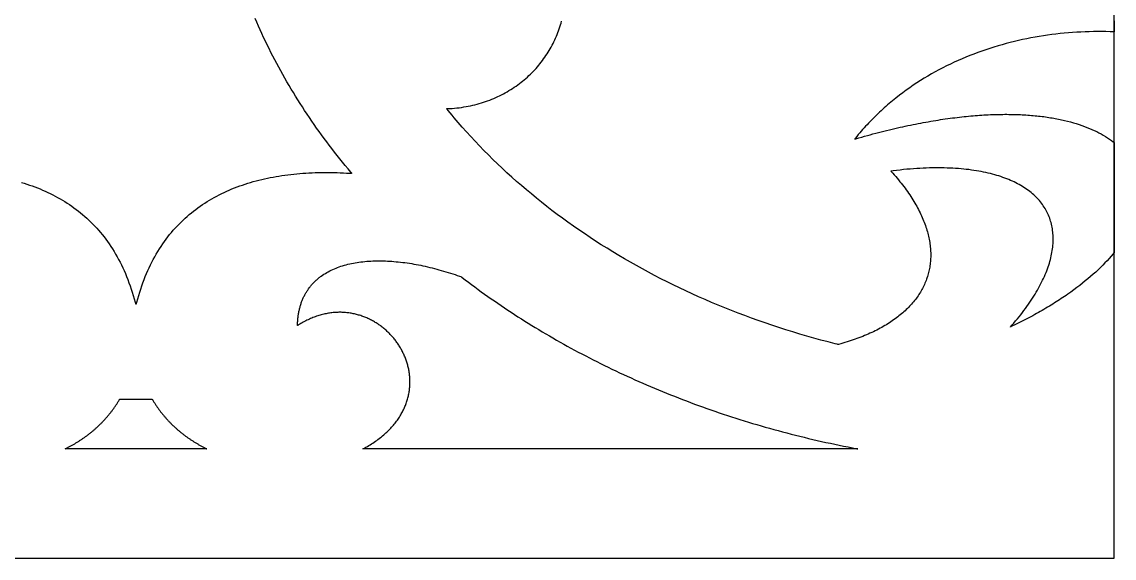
# Model space of a CAD drawing. Extents: x -52 to 65, y -90 to -50.
# Drawn here: x 35.58 to 64.75, y -90.12 to -75.79 of the extents above; entities that cross this region are included whole.
import ezdxf

# ---------------------------------------------------------------- set-up
doc = ezdxf.new("R2010")
doc.units = 0
doc.header["$MEASUREMENT"] = 0
doc.layers.get('0').update_dxf_attribs({"linetype": 'CONTINUOUS'})
doc.layers.add('LAYER_1', color=18, linetype='CONTINUOUS')

msp = doc.modelspace()

# ---------------------------------------------------------------- linework, layer by layer
msp.add_line((64.754, -90.116), (64.754, -50.116))
at = {"layer": 'LAYER_1'}
for points in [[(35.569, -80.079), (35.642, -80.101), (35.715, -80.124), (35.786, -80.148), (35.858, -80.173), (35.928, -80.199), (35.999, -80.226), (36.068, -80.254), (36.137, -80.283), (36.205, -80.313), (36.273, -80.344), (36.34, -80.376), (36.406, -80.409), (36.472, -80.443), (36.537, -80.478), (36.601, -80.514), (36.665, -80.551), (36.728, -80.59), (36.79, -80.629), (36.852, -80.67), (36.913, -80.712), (36.973, -80.754), (37.032, -80.798), (37.091, -80.843), (37.148, -80.889), (37.205, -80.937), (37.262, -80.985), (37.317, -81.035), (37.372, -81.085), (37.425, -81.137), (37.478, -81.19), (37.53, -81.245), (37.582, -81.3), (37.632, -81.357), (37.682, -81.415), (37.73, -81.474), (37.778, -81.534), (37.825, -81.596), (37.871, -81.659), (37.916, -81.723), (37.96, -81.788), (38.003, -81.855), (38.045, -81.923), (38.086, -81.992), (38.127, -82.063), (38.166, -82.134), (38.204, -82.208), (38.241, -82.282), (38.278, -82.358), (38.313, -82.435), (38.347, -82.513), (38.38, -82.593), (38.412, -82.674), (38.443, -82.757), (38.473, -82.841), (38.502, -82.926), (38.53, -83.013), (38.557, -83.101), (38.582, -83.19), (38.607, -83.281), (38.613, -83.304), (38.616, -83.316), (38.617, -83.322), (38.617, -83.323), (38.618, -83.323), (38.618, -83.323), (38.618, -83.323), (38.618, -83.323), (38.618, -83.323), (38.619, -83.323), (38.621, -83.323), (38.624, -83.323), (38.63, -83.323), (38.636, -83.323), (38.639, -83.323), (38.641, -83.323), (38.642, -83.323), (38.643, -83.323), (38.643, -83.323), (38.643, -83.323), (38.643, -83.323), (38.643, -83.323), (38.643, -83.322), (38.644, -83.316), (38.647, -83.304), (38.653, -83.281), (38.678, -83.19), (38.703, -83.101), (38.73, -83.013), (38.757, -82.926), (38.786, -82.841), (38.816, -82.757), (38.847, -82.674), (38.879, -82.593), (38.912, -82.513), (38.946, -82.435), (38.982, -82.358), (39.018, -82.282), (39.055, -82.208), (39.093, -82.134), (39.132, -82.063), (39.173, -81.992), (39.214, -81.923), (39.256, -81.855), (39.299, -81.788), (39.343, -81.723), (39.388, -81.659), (39.434, -81.596), (39.481, -81.534), (39.528, -81.474), (39.577, -81.415), (39.627, -81.357), (39.677, -81.3), (39.728, -81.245), (39.78, -81.19), (39.833, -81.137), (39.887, -81.085), (39.942, -81.035), (39.997, -80.985), (40.053, -80.937), (40.11, -80.889), (40.168, -80.843), (40.227, -80.798), (40.286, -80.754), (40.346, -80.712), (40.407, -80.67), (40.468, -80.629), (40.531, -80.59), (40.594, -80.551), (40.657, -80.514), (40.722, -80.478), (40.787, -80.443), (40.852, -80.409), (40.919, -80.376), (40.986, -80.344), (41.054, -80.313), (41.122, -80.283), (41.191, -80.254), (41.26, -80.226), (41.331, -80.199), (41.401, -80.173), (41.473, -80.148), (41.545, -80.124), (41.617, -80.101), (41.69, -80.079), (41.764, -80.057), (41.838, -80.037), (41.912, -80.018), (41.987, -80), (42.063, -79.982), (42.139, -79.966), (42.216, -79.95), (42.293, -79.935), (42.37, -79.921), (42.448, -79.908), (42.527, -79.896), (42.605, -79.885), (42.685, -79.875), (42.764, -79.865), (42.844, -79.856), (42.925, -79.848), (43.006, -79.841), (43.087, -79.835), (43.168, -79.829), (43.25, -79.825), (43.332, -79.821), (43.415, -79.818), (43.498, -79.815), (43.581, -79.814), (43.664, -79.813), (43.748, -79.813), (43.832, -79.814), (43.916, -79.815), (44.001, -79.817), (44.086, -79.82), (44.171, -79.823), (44.256, -79.828), (44.342, -79.832), (44.384, -79.835), (44.395, -79.836), (44.396, -79.836), (44.396, -79.836), (44.396, -79.836), (44.395, -79.834), (44.392, -79.831), (44.388, -79.826), (44.369, -79.804), (44.294, -79.715), (44.221, -79.627), (44.148, -79.538), (44.075, -79.448), (44.004, -79.358), (43.933, -79.268), (43.862, -79.177), (43.793, -79.087), (43.724, -78.995), (43.655, -78.904), (43.588, -78.812), (43.521, -78.719), (43.455, -78.627), (43.389, -78.534), (43.325, -78.44), (43.261, -78.347), (43.198, -78.253), (43.135, -78.158), (43.073, -78.063), (43.012, -77.968), (42.952, -77.873), (42.892, -77.777), (42.833, -77.681), (42.775, -77.585), (42.718, -77.488), (42.661, -77.391), (42.605, -77.294), (42.55, -77.197), (42.495, -77.099), (42.442, -77.001), (42.389, -76.902), (42.337, -76.803), (42.285, -76.704), (42.235, -76.605), (42.185, -76.505), (42.136, -76.405), (42.087, -76.305), (42.04, -76.204), (41.993, -76.103), (41.947, -76.002), (41.902, -75.901), (41.858, -75.799), (41.814, -75.697)], [(64.754, -75.759), (64.754, -75.8), (64.754, -75.82), (64.754, -75.839), (64.754, -75.858), (64.754, -75.876), (64.754, -75.893), (64.754, -75.91), (64.754, -75.926), (64.754, -75.942), (64.754, -75.956), (64.754, -75.97), (64.754, -75.983), (64.754, -75.995), (64.754, -76.006), (64.754, -76.016), (64.754, -76.024), (64.754, -76.032), (64.754, -76.039), (64.754, -76.045), (64.754, -76.049), (64.754, -76.052), (64.754, -76.054), (64.754, -76.055), (64.644, -76.052), (64.534, -76.049), (64.423, -76.048), (64.312, -76.048), (64.202, -76.049), (64.09, -76.052), (63.979, -76.056), (63.868, -76.061), (63.757, -76.067), (63.645, -76.074), (63.534, -76.083), (63.422, -76.093), (63.31, -76.105), (63.199, -76.117), (63.087, -76.131), (62.976, -76.146), (62.865, -76.163), (62.753, -76.18), (62.642, -76.2), (62.531, -76.22), (62.42, -76.242), (62.31, -76.265), (62.199, -76.289), (62.089, -76.315), (61.979, -76.342), (61.87, -76.371), (61.761, -76.401), (61.652, -76.432), (61.543, -76.464), (61.435, -76.499), (61.327, -76.534), (61.22, -76.571), (61.113, -76.609), (61.007, -76.649), (60.901, -76.69), (60.796, -76.733), (60.691, -76.777), (60.587, -76.822), (60.483, -76.869), (60.38, -76.917), (60.278, -76.967), (60.176, -77.018), (60.075, -77.071), (59.975, -77.126), (59.876, -77.181), (59.777, -77.239), (59.679, -77.298), (59.582, -77.358), (59.485, -77.42), (59.39, -77.483), (59.295, -77.548), (59.202, -77.615), (59.109, -77.683), (59.017, -77.752), (58.926, -77.824), (58.836, -77.896), (58.792, -77.933), (58.747, -77.971), (58.703, -78.009), (58.66, -78.047), (58.616, -78.085), (58.573, -78.124), (58.53, -78.164), (58.487, -78.203), (58.445, -78.244), (58.403, -78.284), (58.361, -78.325), (58.319, -78.367), (58.278, -78.408), (58.237, -78.451), (58.196, -78.493), (58.156, -78.536), (58.116, -78.58), (58.076, -78.624), (58.036, -78.668), (57.997, -78.713), (57.958, -78.758), (57.92, -78.803), (57.882, -78.849), (57.844, -78.895), (57.825, -78.919), (57.824, -78.92), (57.826, -78.92), (57.831, -78.918), (57.84, -78.915), (57.859, -78.91), (57.936, -78.888), (58.011, -78.866), (58.087, -78.845), (58.162, -78.824), (58.237, -78.804), (58.311, -78.784), (58.385, -78.765), (58.459, -78.746), (58.532, -78.727), (58.605, -78.708), (58.678, -78.69), (58.75, -78.673), (58.822, -78.656), (58.893, -78.639), (58.965, -78.623), (59.035, -78.607), (59.106, -78.591), (59.176, -78.576), (59.245, -78.561), (59.315, -78.546), (59.383, -78.532), (59.452, -78.519), (59.52, -78.505), (59.588, -78.492), (59.655, -78.48), (59.722, -78.467), (59.789, -78.456), (59.855, -78.444), (59.921, -78.433), (59.987, -78.422), (60.052, -78.412), (60.117, -78.402), (60.181, -78.392), (60.245, -78.383), (60.309, -78.374), (60.372, -78.365), (60.435, -78.357), (60.498, -78.349), (60.56, -78.341), (60.622, -78.334), (60.683, -78.327), (60.744, -78.321), (60.805, -78.314), (60.865, -78.309), (60.925, -78.303), (60.985, -78.298), (61.044, -78.293), (61.103, -78.288), (61.161, -78.284), (61.219, -78.28), (61.277, -78.277), (61.334, -78.274), (61.391, -78.271), (61.447, -78.268), (61.504, -78.266), (61.559, -78.264), (61.615, -78.263), (61.67, -78.261), (61.724, -78.26), (61.778, -78.26), (61.832, -78.259), (61.886, -78.259), (61.939, -78.26), (61.991, -78.26), (62.044, -78.261), (62.096, -78.263), (62.147, -78.264), (62.198, -78.266), (62.249, -78.268), (62.299, -78.271), (62.349, -78.273), (62.399, -78.276), (62.448, -78.28), (62.497, -78.283), (62.545, -78.287), (62.593, -78.291), (62.641, -78.296), (62.688, -78.301), (62.735, -78.306), (62.782, -78.311), (62.828, -78.317), (62.873, -78.322), (62.919, -78.329), (62.964, -78.335), (63.008, -78.342), (63.052, -78.349), (63.096, -78.356), (63.139, -78.364), (63.182, -78.371), (63.225, -78.379), (63.267, -78.388), (63.309, -78.396), (63.35, -78.405), (63.391, -78.414), (63.432, -78.424), (63.512, -78.443), (63.59, -78.464), (63.667, -78.485), (63.742, -78.508), (63.816, -78.531), (63.888, -78.556), (63.959, -78.581), (64.027, -78.608), (64.095, -78.635), (64.16, -78.663), (64.224, -78.692), (64.287, -78.722), (64.348, -78.753), (64.407, -78.785), (64.464, -78.817), (64.52, -78.85), (64.575, -78.885), (64.627, -78.92), (64.679, -78.955), (64.728, -78.992), (64.752, -79.011), (64.754, -79.012), (64.754, -79.012), (64.754, -79.012), (64.754, -79.012), (64.754, -79.012), (64.754, -79.014), (64.754, -79.016), (64.754, -79.019), (64.754, -79.023), (64.754, -79.028), (64.754, -79.034), (64.754, -79.04), (64.754, -79.048), (64.754, -79.056), (64.754, -79.065), (64.754, -79.075), (64.754, -79.086), (64.754, -79.097), (64.754, -79.11), (64.754, -79.123), (64.754, -79.136), (64.754, -79.151), (64.754, -79.166), (64.754, -79.182), (64.754, -79.198), (64.754, -79.215), (64.754, -79.233), (64.754, -79.251), (64.754, -79.27), (64.754, -79.29), (64.754, -79.31), (64.754, -79.331), (64.754, -79.352), (64.754, -79.374), (64.754, -79.396), (64.754, -79.419), (64.754, -79.443), (64.754, -79.467), (64.754, -79.491), (64.754, -79.541), (64.754, -79.593), (64.754, -79.647), (64.754, -79.702), (64.754, -79.758), (64.754, -79.816), (64.754, -79.875), (64.754, -79.935), (64.754, -79.996), (64.754, -80.057), (64.754, -80.12), (64.754, -80.183), (64.754, -80.311), (64.754, -80.569), (64.754, -80.698), (64.754, -80.762), (64.754, -80.825), (64.754, -80.888), (64.754, -80.95), (64.754, -81.011), (64.754, -81.071), (64.754, -81.131), (64.754, -81.189), (64.754, -81.246), (64.754, -81.301), (64.754, -81.355), (64.754, -81.407), (64.754, -81.458), (64.754, -81.507), (64.754, -81.531), (64.754, -81.554), (64.754, -81.577), (64.754, -81.599), (64.754, -81.621), (64.754, -81.642), (64.754, -81.662), (64.754, -81.682), (64.754, -81.702), (64.754, -81.721), (64.754, -81.739), (64.754, -81.756), (64.754, -81.773), (64.754, -81.79), (64.754, -81.805), (64.754, -81.82), (64.754, -81.834), (64.754, -81.848), (64.754, -81.86), (64.754, -81.872), (64.754, -81.883), (64.754, -81.894), (64.754, -81.904), (64.754, -81.912), (64.754, -81.92), (64.754, -81.928), (64.754, -81.934), (64.754, -81.94), (64.754, -81.944), (64.754, -81.948), (64.754, -81.951), (64.754, -81.953), (64.754, -81.954), (64.754, -81.954), (64.754, -81.954), (64.754, -81.954), (64.753, -81.954), (64.752, -81.956), (64.749, -81.96), (64.724, -81.99), (64.672, -82.05), (64.619, -82.111), (64.563, -82.171), (64.506, -82.231), (64.447, -82.292), (64.387, -82.352), (64.324, -82.412), (64.26, -82.472), (64.193, -82.532), (64.125, -82.592), (64.055, -82.652), (63.983, -82.711), (63.91, -82.771), (63.834, -82.83), (63.757, -82.89), (63.677, -82.949), (63.596, -83.007), (63.513, -83.066), (63.471, -83.095), (63.428, -83.125), (63.385, -83.154), (63.342, -83.183), (63.298, -83.212), (63.253, -83.241), (63.208, -83.27), (63.163, -83.299), (63.117, -83.327), (63.07, -83.356), (63.023, -83.385), (62.976, -83.413), (62.928, -83.442), (62.88, -83.47), (62.831, -83.498), (62.782, -83.527), (62.732, -83.555), (62.682, -83.583), (62.631, -83.611), (62.58, -83.639), (62.528, -83.667), (62.476, -83.694), (62.423, -83.722), (62.37, -83.75), (62.317, -83.777), (62.263, -83.805), (62.208, -83.832), (62.153, -83.859), (62.098, -83.886), (62.042, -83.913), (61.985, -83.94), (61.982, -83.942), (61.982, -83.942), (61.982, -83.941), (61.983, -83.94), (61.984, -83.939), (61.987, -83.935), (62, -83.921), (62.025, -83.893), (62.074, -83.836), (62.122, -83.78), (62.168, -83.724), (62.214, -83.668), (62.258, -83.612), (62.302, -83.556), (62.344, -83.501), (62.385, -83.445), (62.425, -83.39), (62.464, -83.335), (62.501, -83.281), (62.538, -83.226), (62.574, -83.172), (62.608, -83.118), (62.641, -83.064), (62.673, -83.011), (62.704, -82.957), (62.734, -82.904), (62.763, -82.851), (62.791, -82.798), (62.817, -82.746), (62.843, -82.694), (62.867, -82.642), (62.891, -82.591), (62.913, -82.539), (62.934, -82.488), (62.954, -82.437), (62.973, -82.387), (62.99, -82.337), (63.007, -82.287), (63.023, -82.237), (63.037, -82.188), (63.05, -82.139), (63.063, -82.091), (63.074, -82.042), (63.084, -81.994), (63.093, -81.947), (63.101, -81.899), (63.108, -81.853), (63.114, -81.806), (63.118, -81.76), (63.122, -81.714), (63.124, -81.668), (63.126, -81.623), (63.126, -81.579), (63.125, -81.534), (63.123, -81.49), (63.12, -81.447), (63.116, -81.404), (63.111, -81.361), (63.105, -81.319), (63.098, -81.277), (63.09, -81.235), (63.08, -81.194), (63.07, -81.153), (63.058, -81.113), (63.046, -81.074), (63.032, -81.034), (63.017, -80.995), (63.002, -80.957), (62.985, -80.919), (62.967, -80.882), (62.948, -80.845), (62.928, -80.808), (62.907, -80.772), (62.884, -80.737), (62.861, -80.702), (62.837, -80.667), (62.812, -80.633), (62.785, -80.599), (62.758, -80.566), (62.729, -80.534), (62.7, -80.502), (62.669, -80.471), (62.637, -80.44), (62.605, -80.409), (62.571, -80.38), (62.536, -80.35), (62.5, -80.322), (62.463, -80.293), (62.425, -80.266), (62.386, -80.239), (62.346, -80.213), (62.305, -80.187), (62.263, -80.162), (62.22, -80.137), (62.175, -80.113), (62.13, -80.089), (62.084, -80.067), (62.037, -80.044), (61.988, -80.023), (61.939, -80.002), (61.888, -79.982), (61.837, -79.962), (61.784, -79.943), (61.731, -79.924), (61.676, -79.907), (61.621, -79.89), (61.564, -79.873), (61.507, -79.857), (61.448, -79.842), (61.388, -79.828), (61.327, -79.814), (61.266, -79.801), (61.203, -79.789), (61.139, -79.777), (61.074, -79.766), (61.009, -79.756), (60.942, -79.747), (60.874, -79.738), (60.805, -79.73), (60.735, -79.722), (60.664, -79.716), (60.593, -79.71), (60.52, -79.705), (60.446, -79.701), (60.371, -79.697), (60.295, -79.694), (60.218, -79.692), (60.14, -79.691), (60.061, -79.69), (59.981, -79.691), (59.9, -79.692), (59.818, -79.693), (59.735, -79.696), (59.651, -79.7), (59.566, -79.704), (59.481, -79.709), (59.394, -79.715), (59.306, -79.722), (59.217, -79.729), (59.127, -79.738), (59.036, -79.747), (58.944, -79.757), (58.851, -79.768), (58.804, -79.774), (58.793, -79.775), (58.79, -79.775), (58.789, -79.776), (58.789, -79.776), (58.79, -79.777), (58.792, -79.779), (58.802, -79.791), (58.843, -79.835), (58.882, -79.88), (58.921, -79.925), (58.959, -79.969), (58.996, -80.014), (59.032, -80.059), (59.067, -80.103), (59.102, -80.147), (59.136, -80.192), (59.169, -80.236), (59.201, -80.28), (59.233, -80.324), (59.263, -80.368), (59.293, -80.412), (59.322, -80.456), (59.351, -80.5), (59.378, -80.543), (59.405, -80.587), (59.431, -80.631), (59.456, -80.674), (59.48, -80.717), (59.504, -80.76), (59.527, -80.804), (59.549, -80.847), (59.57, -80.889), (59.59, -80.932), (59.61, -80.975), (59.629, -81.017), (59.647, -81.06), (59.665, -81.102), (59.681, -81.144), (59.697, -81.186), (59.712, -81.228), (59.727, -81.27), (59.74, -81.312), (59.753, -81.353), (59.765, -81.395), (59.776, -81.436), (59.787, -81.477), (59.796, -81.518), (59.805, -81.559), (59.814, -81.599), (59.821, -81.64), (59.828, -81.68), (59.834, -81.721), (59.839, -81.761), (59.844, -81.8), (59.847, -81.84), (59.85, -81.88), (59.853, -81.919), (59.854, -81.958), (59.855, -81.997), (59.855, -82.036), (59.854, -82.075), (59.853, -82.113), (59.85, -82.152), (59.848, -82.19), (59.844, -82.228), (59.839, -82.265), (59.834, -82.303), (59.828, -82.34), (59.822, -82.378), (59.814, -82.414), (59.806, -82.451), (59.798, -82.488), (59.788, -82.524), (59.778, -82.56), (59.767, -82.596), (59.755, -82.632), (59.743, -82.667), (59.73, -82.703), (59.716, -82.738), (59.701, -82.772), (59.686, -82.807), (59.67, -82.841), (59.653, -82.875), (59.636, -82.909), (59.618, -82.943), (59.599, -82.976), (59.579, -83.01), (59.559, -83.042), (59.538, -83.075), (59.516, -83.108), (59.494, -83.14), (59.471, -83.172), (59.447, -83.203), (59.423, -83.235), (59.398, -83.266), (59.372, -83.297), (59.345, -83.327), (59.318, -83.358), (59.29, -83.388), (59.261, -83.418), (59.232, -83.447), (59.202, -83.476), (59.171, -83.505), (59.14, -83.534), (59.108, -83.562), (59.075, -83.59), (59.042, -83.618), (59.007, -83.646), (58.973, -83.673), (58.937, -83.7), (58.901, -83.726), (58.864, -83.753), (58.827, -83.779), (58.789, -83.804), (58.75, -83.83), (58.71, -83.855), (58.67, -83.88), (58.629, -83.904), (58.588, -83.928), (58.545, -83.952), (58.502, -83.975), (58.459, -83.999), (58.415, -84.021), (58.37, -84.044), (58.324, -84.066), (58.278, -84.088), (58.231, -84.109), (58.184, -84.13), (58.136, -84.151), (58.087, -84.172), (58.038, -84.192), (57.987, -84.211), (57.937, -84.231), (57.885, -84.25), (57.833, -84.268), (57.781, -84.287), (57.727, -84.305), (57.673, -84.322), (57.619, -84.339), (57.563, -84.356), (57.507, -84.373), (57.451, -84.389), (57.394, -84.404), (57.387, -84.406), (57.383, -84.407), (57.382, -84.407), (57.38, -84.407), (57.377, -84.406), (57.353, -84.4), (57.305, -84.388), (57.114, -84.339), (56.923, -84.289), (56.733, -84.237), (56.544, -84.183), (56.356, -84.128), (56.169, -84.072), (55.983, -84.014), (55.798, -83.955), (55.614, -83.894), (55.431, -83.832), (55.249, -83.768), (55.068, -83.703), (54.888, -83.637), (54.709, -83.569), (54.531, -83.5), (54.354, -83.429), (54.178, -83.357), (54.003, -83.284), (53.83, -83.209), (53.657, -83.133), (53.486, -83.056), (53.316, -82.977), (53.146, -82.897), (52.979, -82.816), (52.812, -82.733), (52.646, -82.65), (52.482, -82.565), (52.319, -82.478), (52.157, -82.391), (51.996, -82.302), (51.836, -82.212), (51.678, -82.12), (51.521, -82.028), (51.365, -81.934), (51.211, -81.839), (51.058, -81.743), (50.906, -81.645), (50.756, -81.547), (50.606, -81.447), (50.459, -81.346), (50.312, -81.244), (50.167, -81.141), (50.023, -81.037), (49.881, -80.932), (49.74, -80.825), (49.601, -80.718), (49.462, -80.609), (49.326, -80.499), (49.191, -80.388), (49.057, -80.277), (48.925, -80.164), (48.794, -80.05), (48.665, -79.935), (48.537, -79.819), (48.411, -79.701), (48.286, -79.583), (48.163, -79.464), (48.041, -79.344), (47.921, -79.223), (47.803, -79.101), (47.686, -78.978), (47.57, -78.854), (47.457, -78.729), (47.345, -78.603), (47.234, -78.477), (47.18, -78.413), (47.125, -78.349), (47.072, -78.285), (47.018, -78.22), (46.965, -78.156), (46.939, -78.123), (46.933, -78.115), (46.929, -78.111), (46.928, -78.109), (46.927, -78.108), (46.928, -78.108), (46.944, -78.108), (47.008, -78.104), (47.072, -78.1), (47.135, -78.095), (47.198, -78.089), (47.26, -78.082), (47.322, -78.073), (47.383, -78.064), (47.444, -78.054), (47.504, -78.043), (47.564, -78.03), (47.623, -78.017), (47.682, -78.003), (47.74, -77.988), (47.797, -77.972), (47.855, -77.955), (47.911, -77.937), (47.967, -77.918), (48.022, -77.898), (48.077, -77.878), (48.131, -77.857), (48.185, -77.834), (48.238, -77.811), (48.29, -77.787), (48.342, -77.762), (48.393, -77.737), (48.444, -77.711), (48.494, -77.683), (48.543, -77.655), (48.592, -77.627), (48.64, -77.597), (48.687, -77.567), (48.734, -77.536), (48.78, -77.504), (48.825, -77.472), (48.87, -77.439), (48.914, -77.405), (48.957, -77.371), (49, -77.336), (49.042, -77.3), (49.083, -77.263), (49.123, -77.226), (49.163, -77.189), (49.202, -77.15), (49.24, -77.112), (49.278, -77.072), (49.314, -77.032), (49.35, -76.991), (49.385, -76.95), (49.42, -76.908), (49.453, -76.866), (49.486, -76.823), (49.518, -76.78), (49.55, -76.736), (49.58, -76.692), (49.61, -76.647), (49.638, -76.602), (49.666, -76.556), (49.693, -76.51), (49.72, -76.463), (49.745, -76.416), (49.77, -76.368), (49.793, -76.321), (49.816, -76.272), (49.838, -76.224), (49.859, -76.175), (49.879, -76.125), (49.899, -76.075), (49.917, -76.025), (49.935, -75.975), (49.951, -75.924), (49.967, -75.873), (49.981, -75.822), (49.995, -75.77)], [(34.793, -90.116), (35.745, -90.116), (36.69, -90.116), (37.629, -90.116), (38.561, -90.116), (39.485, -90.116), (40.402, -90.116), (41.31, -90.116), (42.209, -90.116), (43.1, -90.116), (43.981, -90.116), (44.852, -90.116), (45.714, -90.116), (46.141, -90.116), (46.565, -90.116), (46.986, -90.116), (47.404, -90.116), (47.82, -90.116), (48.233, -90.116), (48.643, -90.116), (49.05, -90.116), (49.454, -90.116), (49.855, -90.116), (50.253, -90.116), (50.648, -90.116), (51.039, -90.116), (51.428, -90.116), (51.813, -90.116), (52.195, -90.116), (52.573, -90.116), (52.948, -90.116), (53.319, -90.116), (53.687, -90.116), (54.052, -90.116), (54.412, -90.116), (54.77, -90.116), (55.123, -90.116), (55.473, -90.116), (55.819, -90.116), (56.161, -90.116), (56.499, -90.116), (56.833, -90.116), (57.163, -90.116), (57.489, -90.116), (57.811, -90.116), (58.129, -90.116), (58.443, -90.116), (58.753, -90.116), (59.058, -90.116), (59.359, -90.116), (59.656, -90.116), (59.948, -90.116), (60.236, -90.116), (60.519, -90.116), (60.798, -90.116), (61.072, -90.116), (61.342, -90.116), (61.606, -90.116), (61.866, -90.116), (62.122, -90.116), (62.372, -90.116), (62.618, -90.116), (62.859, -90.116), (63.094, -90.116), (63.325, -90.116), (63.551, -90.116), (63.771, -90.116), (63.986, -90.116), (64.197, -90.116), (64.402, -90.116), (64.601, -90.116), (64.754, -90.116)]]:
    msp.add_lwpolyline(points, dxfattribs=at)
for points in [[(44.693, -87.197), (44.733, -87.175), (44.772, -87.153), (44.81, -87.131), (44.848, -87.109), (44.885, -87.086), (44.921, -87.063), (44.957, -87.04), (44.992, -87.016), (45.026, -86.993), (45.059, -86.969), (45.092, -86.945), (45.124, -86.921), (45.156, -86.896), (45.186, -86.872), (45.216, -86.847), (45.246, -86.822), (45.275, -86.797), (45.303, -86.771), (45.33, -86.746), (45.357, -86.72), (45.383, -86.694), (45.409, -86.668), (45.433, -86.642), (45.458, -86.616), (45.481, -86.589), (45.504, -86.563), (45.526, -86.536), (45.548, -86.509), (45.569, -86.482), (45.59, -86.455), (45.61, -86.428), (45.629, -86.401), (45.647, -86.373), (45.666, -86.345), (45.683, -86.318), (45.7, -86.29), (45.716, -86.262), (45.732, -86.234), (45.747, -86.206), (45.761, -86.178), (45.775, -86.15), (45.789, -86.122), (45.801, -86.093), (45.814, -86.065), (45.825, -86.037), (45.836, -86.008), (45.847, -85.98), (45.857, -85.951), (45.866, -85.922), (45.875, -85.894), (45.884, -85.865), (45.891, -85.837), (45.899, -85.808), (45.905, -85.779), (45.912, -85.75), (45.917, -85.722), (45.923, -85.693), (45.927, -85.664), (45.931, -85.635), (45.935, -85.607), (45.938, -85.578), (45.941, -85.549), (45.943, -85.521), (45.945, -85.492), (45.946, -85.464), (45.947, -85.435), (45.947, -85.406), (45.946, -85.378), (45.946, -85.35), (45.944, -85.321), (45.943, -85.293), (45.941, -85.265), (45.938, -85.237), (45.935, -85.209), (45.931, -85.181), (45.927, -85.153), (45.923, -85.125), (45.918, -85.097), (45.913, -85.07), (45.907, -85.042), (45.901, -85.015), (45.894, -84.987), (45.887, -84.96), (45.88, -84.933), (45.872, -84.906), (45.863, -84.879), (45.855, -84.853), (45.845, -84.826), (45.836, -84.8), (45.826, -84.773), (45.816, -84.747), (45.805, -84.721), (45.794, -84.696), (45.782, -84.67), (45.77, -84.645), (45.758, -84.619), (45.745, -84.594), (45.732, -84.569), (45.719, -84.545), (45.705, -84.52), (45.691, -84.496), (45.677, -84.472), (45.662, -84.448), (45.647, -84.424), (45.631, -84.4), (45.615, -84.377), (45.599, -84.354), (45.582, -84.331), (45.566, -84.309), (45.548, -84.286), (45.531, -84.264), (45.513, -84.242), (45.495, -84.221), (45.476, -84.199), (45.458, -84.178), (45.438, -84.157), (45.419, -84.137), (45.399, -84.116), (45.379, -84.096), (45.359, -84.077), (45.338, -84.057), (45.317, -84.038), (45.296, -84.019), (45.275, -84.001), (45.253, -83.982), (45.231, -83.964), (45.209, -83.947), (45.186, -83.929), (45.163, -83.912), (45.14, -83.896), (45.117, -83.879), (45.094, -83.863), (45.07, -83.848), (45.046, -83.832), (45.021, -83.817), (44.997, -83.803), (44.972, -83.789), (44.947, -83.775), (44.922, -83.761), (44.896, -83.748), (44.871, -83.735), (44.845, -83.723), (44.819, -83.711), (44.793, -83.699), (44.766, -83.688), (44.739, -83.677), (44.712, -83.667), (44.685, -83.657), (44.658, -83.647), (44.631, -83.638), (44.603, -83.629), (44.575, -83.621), (44.547, -83.613), (44.519, -83.606), (44.491, -83.599), (44.462, -83.592), (44.433, -83.586), (44.405, -83.58), (44.376, -83.575), (44.346, -83.57), (44.317, -83.566), (44.288, -83.562), (44.258, -83.559), (44.228, -83.556), (44.199, -83.553), (44.169, -83.552), (44.139, -83.55), (44.108, -83.549), (44.078, -83.549), (44.048, -83.549), (44.017, -83.55), (43.986, -83.551), (43.956, -83.552), (43.925, -83.555), (43.894, -83.557), (43.863, -83.56), (43.832, -83.564), (43.8, -83.569), (43.769, -83.573), (43.738, -83.579), (43.706, -83.585), (43.675, -83.591), (43.643, -83.599), (43.611, -83.606), (43.58, -83.614), (43.548, -83.623), (43.516, -83.633), (43.484, -83.643), (43.452, -83.653), (43.42, -83.665), (43.388, -83.676), (43.356, -83.689), (43.324, -83.702), (43.292, -83.715), (43.26, -83.73), (43.227, -83.745), (43.195, -83.76), (43.163, -83.776), (43.131, -83.793), (43.099, -83.81), (43.066, -83.828), (43.034, -83.847), (43.002, -83.867), (42.97, -83.887), (42.954, -83.897), (42.946, -83.902), (42.945, -83.903), (42.944, -83.903), (42.944, -83.903), (42.944, -83.901), (42.944, -83.897), (42.945, -83.869), (42.946, -83.842), (42.947, -83.814), (42.949, -83.787), (42.951, -83.76), (42.953, -83.733), (42.956, -83.707), (42.959, -83.681), (42.962, -83.655), (42.966, -83.629), (42.969, -83.604), (42.973, -83.578), (42.978, -83.553), (42.983, -83.529), (42.988, -83.504), (42.993, -83.48), (42.999, -83.456), (43.004, -83.432), (43.011, -83.409), (43.017, -83.386), (43.024, -83.363), (43.031, -83.34), (43.038, -83.317), (43.046, -83.295), (43.054, -83.273), (43.062, -83.251), (43.07, -83.23), (43.079, -83.208), (43.088, -83.187), (43.097, -83.166), (43.107, -83.146), (43.117, -83.125), (43.127, -83.105), (43.137, -83.085), (43.148, -83.066), (43.158, -83.046), (43.169, -83.027), (43.181, -83.008), (43.192, -82.989), (43.204, -82.971), (43.216, -82.953), (43.229, -82.935), (43.241, -82.917), (43.254, -82.899), (43.267, -82.882), (43.281, -82.865), (43.294, -82.848), (43.308, -82.831), (43.322, -82.815), (43.336, -82.798), (43.351, -82.782), (43.365, -82.767), (43.38, -82.751), (43.396, -82.736), (43.411, -82.721), (43.427, -82.706), (43.443, -82.691), (43.459, -82.677), (43.475, -82.662), (43.492, -82.648), (43.508, -82.635), (43.525, -82.621), (43.543, -82.608), (43.56, -82.595), (43.578, -82.582), (43.613, -82.556), (43.65, -82.532), (43.688, -82.509), (43.726, -82.486), (43.765, -82.464), (43.805, -82.443), (43.845, -82.423), (43.887, -82.404), (43.929, -82.385), (43.972, -82.367), (44.015, -82.351), (44.059, -82.335), (44.104, -82.319), (44.15, -82.305), (44.196, -82.291), (44.242, -82.278), (44.29, -82.266), (44.338, -82.255), (44.386, -82.244), (44.436, -82.234), (44.485, -82.225), (44.536, -82.217), (44.586, -82.209), (44.638, -82.202), (44.69, -82.196), (44.742, -82.191), (44.795, -82.186), (44.848, -82.183), (44.902, -82.179), (44.956, -82.177), (45.011, -82.175), (45.066, -82.174), (45.121, -82.174), (45.177, -82.174), (45.233, -82.175), (45.29, -82.177), (45.347, -82.179), (45.404, -82.182), (45.462, -82.186), (45.52, -82.191), (45.578, -82.196), (45.636, -82.201), (45.695, -82.208), (45.754, -82.215), (45.813, -82.222), (45.873, -82.231), (45.933, -82.24), (45.993, -82.249), (46.053, -82.259), (46.113, -82.27), (46.173, -82.281), (46.234, -82.293), (46.295, -82.306), (46.355, -82.319), (46.416, -82.333), (46.477, -82.347), (46.538, -82.362), (46.6, -82.378), (46.661, -82.394), (46.722, -82.41), (46.783, -82.428), (46.845, -82.445), (46.906, -82.464), (46.967, -82.483), (47.028, -82.502), (47.09, -82.522), (47.151, -82.542), (47.212, -82.563), (47.273, -82.585), (47.303, -82.596), (47.319, -82.601), (47.32, -82.602), (47.321, -82.602), (47.323, -82.603), (47.328, -82.607), (47.338, -82.615), (47.423, -82.68), (47.508, -82.744), (47.593, -82.808), (47.679, -82.871), (47.765, -82.935), (47.851, -82.997), (47.938, -83.06), (48.026, -83.122), (48.114, -83.184), (48.202, -83.245), (48.291, -83.306), (48.38, -83.367), (48.469, -83.427), (48.559, -83.487), (48.65, -83.547), (48.74, -83.606), (48.832, -83.665), (48.923, -83.724), (49.015, -83.782), (49.108, -83.84), (49.2, -83.897), (49.294, -83.954), (49.387, -84.011), (49.481, -84.067), (49.576, -84.123), (49.67, -84.179), (49.766, -84.234), (49.861, -84.289), (49.957, -84.343), (50.054, -84.397), (50.15, -84.451), (50.247, -84.504), (50.345, -84.557), (50.443, -84.61), (50.541, -84.662), (50.64, -84.714), (50.739, -84.765), (50.838, -84.816), (50.938, -84.866), (51.038, -84.917), (51.139, -84.966), (51.239, -85.016), (51.341, -85.065), (51.442, -85.113), (51.544, -85.161), (51.646, -85.209), (51.749, -85.256), (51.852, -85.303), (51.955, -85.35), (52.059, -85.396), (52.163, -85.442), (52.268, -85.487), (52.372, -85.532), (52.477, -85.576), (52.583, -85.62), (52.689, -85.664), (52.795, -85.707), (52.901, -85.75), (53.008, -85.792), (53.115, -85.834), (53.222, -85.876), (53.33, -85.917), (53.438, -85.957), (53.547, -85.998), (53.655, -86.037), (53.764, -86.077), (53.874, -86.116), (53.983, -86.154), (54.093, -86.192), (54.204, -86.23), (54.314, -86.267), (54.425, -86.304), (54.536, -86.34), (54.648, -86.376), (54.76, -86.411), (54.872, -86.446), (54.984, -86.481), (55.097, -86.515), (55.21, -86.548), (55.323, -86.581), (55.437, -86.614), (55.551, -86.646), (55.665, -86.678), (55.779, -86.709), (55.894, -86.74), (56.009, -86.77), (56.124, -86.8), (56.24, -86.83), (56.356, -86.859), (56.472, -86.887), (56.588, -86.915), (56.705, -86.943), (56.822, -86.97), (56.939, -86.997), (57.057, -87.023), (57.175, -87.048), (57.293, -87.074), (57.411, -87.098), (57.529, -87.123), (57.648, -87.146), (57.767, -87.17), (57.886, -87.192), (57.901, -87.195), (57.909, -87.197), (57.91, -87.197), (57.91, -87.197), (57.91, -87.197), (57.91, -87.197), (57.91, -87.197), (57.91, -87.197), (57.91, -87.197), (57.909, -87.197), (57.907, -87.197), (57.905, -87.197), (57.903, -87.197), (57.9, -87.197), (57.897, -87.197), (57.893, -87.197), (57.889, -87.197), (57.884, -87.197), (57.879, -87.197), (57.874, -87.197), (57.868, -87.197), (57.861, -87.197), (57.854, -87.197), (57.847, -87.197), (57.839, -87.197), (57.831, -87.197), (57.822, -87.197), (57.813, -87.197), (57.804, -87.197), (57.794, -87.197), (57.784, -87.197), (57.773, -87.197), (57.762, -87.197), (57.75, -87.197), (57.738, -87.197), (57.726, -87.197), (57.713, -87.197), (57.7, -87.197), (57.686, -87.197), (57.672, -87.197), (57.658, -87.197), (57.643, -87.197), (57.628, -87.197), (57.613, -87.197), (57.597, -87.197), (57.58, -87.197), (57.564, -87.197), (57.546, -87.197), (57.529, -87.197), (57.511, -87.197), (57.493, -87.197), (57.474, -87.197), (57.455, -87.197), (57.436, -87.197), (57.416, -87.197), (57.396, -87.197), (57.376, -87.197), (57.355, -87.197), (57.334, -87.197), (57.312, -87.197), (57.291, -87.197), (57.268, -87.197), (57.246, -87.197), (57.223, -87.197), (57.2, -87.197), (57.176, -87.197), (57.152, -87.197), (57.128, -87.197), (57.103, -87.197), (57.079, -87.197), (57.053, -87.197), (57.028, -87.197), (57.002, -87.197), (56.976, -87.197), (56.949, -87.197), (56.922, -87.197), (56.895, -87.197), (56.868, -87.197), (56.84, -87.197), (56.812, -87.197), (56.783, -87.197), (56.755, -87.197), (56.726, -87.197), (56.667, -87.197), (56.607, -87.197), (56.546, -87.197), (56.483, -87.197), (56.42, -87.197), (56.355, -87.197), (56.29, -87.197), (56.223, -87.197), (56.155, -87.197), (56.086, -87.197), (56.017, -87.197), (55.946, -87.197), (55.874, -87.197), (55.801, -87.197), (55.728, -87.197), (55.653, -87.197), (55.578, -87.197), (55.501, -87.197), (55.424, -87.197), (55.346, -87.197), (55.267, -87.197), (55.188, -87.197), (55.107, -87.197), (55.026, -87.197), (54.944, -87.197), (54.861, -87.197), (54.778, -87.197), (54.694, -87.197), (54.609, -87.197), (54.524, -87.197), (54.438, -87.197), (54.351, -87.197), (54.264, -87.197), (54.176, -87.197), (54.087, -87.197), (53.998, -87.197), (53.909, -87.197), (53.819, -87.197), (53.728, -87.197), (53.637, -87.197), (53.546, -87.197), (53.454, -87.197), (53.362, -87.197), (53.269, -87.197), (53.176, -87.197), (53.083, -87.197), (52.989, -87.197), (52.895, -87.197), (52.8, -87.197), (52.611, -87.197), (52.42, -87.197), (52.228, -87.197), (52.036, -87.197), (51.843, -87.197), (51.457, -87.197), (51.069, -87.197), (50.876, -87.197), (50.683, -87.197), (50.49, -87.197), (50.298, -87.197), (50.107, -87.197), (49.917, -87.197), (49.728, -87.197), (49.634, -87.197), (49.54, -87.197), (49.446, -87.197), (49.353, -87.197), (49.26, -87.197), (49.168, -87.197), (49.076, -87.197), (48.984, -87.197), (48.893, -87.197), (48.803, -87.197), (48.713, -87.197), (48.623, -87.197), (48.534, -87.197), (48.445, -87.197), (48.357, -87.197), (48.27, -87.197), (48.183, -87.197), (48.097, -87.197), (48.011, -87.197), (47.926, -87.197), (47.842, -87.197), (47.759, -87.197), (47.676, -87.197), (47.594, -87.197), (47.512, -87.197), (47.432, -87.197), (47.352, -87.197), (47.273, -87.197), (47.195, -87.197), (47.117, -87.197), (47.041, -87.197), (46.965, -87.197), (46.891, -87.197), (46.817, -87.197), (46.744, -87.197), (46.672, -87.197), (46.601, -87.197), (46.531, -87.197), (46.462, -87.197), (46.394, -87.197), (46.327, -87.197), (46.261, -87.197), (46.197, -87.197), (46.133, -87.197), (46.07, -87.197), (46.009, -87.197), (45.949, -87.197), (45.889, -87.197), (45.86, -87.197), (45.832, -87.197), (45.803, -87.197), (45.775, -87.197), (45.747, -87.197), (45.719, -87.197), (45.692, -87.197), (45.665, -87.197), (45.638, -87.197), (45.612, -87.197), (45.586, -87.197), (45.56, -87.197), (45.535, -87.197), (45.51, -87.197), (45.485, -87.197), (45.461, -87.197), (45.437, -87.197), (45.413, -87.197), (45.39, -87.197), (45.367, -87.197), (45.344, -87.197), (45.322, -87.197), (45.3, -87.197), (45.278, -87.197), (45.257, -87.197), (45.236, -87.197), (45.215, -87.197), (45.195, -87.197), (45.175, -87.197), (45.156, -87.197), (45.137, -87.197), (45.118, -87.197), (45.1, -87.197), (45.082, -87.197), (45.064, -87.197), (45.047, -87.197), (45.03, -87.197), (45.013, -87.197), (44.997, -87.197), (44.982, -87.197), (44.966, -87.197), (44.951, -87.197), (44.937, -87.197), (44.923, -87.197), (44.909, -87.197), (44.896, -87.197), (44.883, -87.197), (44.87, -87.197), (44.858, -87.197), (44.846, -87.197), (44.835, -87.197), (44.824, -87.197), (44.814, -87.197), (44.803, -87.197), (44.794, -87.197), (44.785, -87.197), (44.776, -87.197), (44.768, -87.197), (44.76, -87.197), (44.752, -87.197), (44.745, -87.197), (44.738, -87.197), (44.732, -87.197), (44.727, -87.197), (44.721, -87.197), (44.716, -87.197), (44.712, -87.197), (44.708, -87.197), (44.705, -87.197), (44.702, -87.197), (44.699, -87.197), (44.697, -87.197), (44.695, -87.197), (44.694, -87.197), (44.693, -87.197)], [(36.736, -87.197), (36.754, -87.188), (36.771, -87.18), (36.788, -87.171), (36.806, -87.162), (36.823, -87.153), (36.84, -87.144), (36.857, -87.135), (36.875, -87.125), (36.892, -87.116), (36.909, -87.107), (36.926, -87.097), (36.943, -87.088), (36.959, -87.078), (36.976, -87.068), (36.993, -87.058), (37.01, -87.049), (37.026, -87.039), (37.043, -87.029), (37.059, -87.018), (37.076, -87.008), (37.092, -86.998), (37.109, -86.987), (37.125, -86.977), (37.141, -86.966), (37.157, -86.956), (37.173, -86.945), (37.19, -86.934), (37.206, -86.923), (37.221, -86.912), (37.237, -86.901), (37.253, -86.89), (37.269, -86.879), (37.285, -86.868), (37.3, -86.856), (37.316, -86.845), (37.331, -86.833), (37.347, -86.821), (37.362, -86.81), (37.377, -86.798), (37.393, -86.786), (37.408, -86.774), (37.423, -86.762), (37.438, -86.75), (37.453, -86.737), (37.468, -86.725), (37.483, -86.713), (37.497, -86.7), (37.512, -86.688), (37.527, -86.675), (37.541, -86.662), (37.556, -86.649), (37.57, -86.636), (37.584, -86.623), (37.599, -86.61), (37.613, -86.597), (37.627, -86.584), (37.641, -86.57), (37.655, -86.557), (37.669, -86.543), (37.683, -86.53), (37.696, -86.516), (37.71, -86.502), (37.724, -86.488), (37.737, -86.475), (37.75, -86.46), (37.764, -86.446), (37.777, -86.432), (37.79, -86.418), (37.803, -86.403), (37.816, -86.389), (37.829, -86.374), (37.842, -86.36), (37.855, -86.345), (37.868, -86.33), (37.88, -86.315), (37.893, -86.3), (37.905, -86.285), (37.918, -86.27), (37.93, -86.255), (37.942, -86.24), (37.955, -86.224), (37.967, -86.209), (37.979, -86.193), (37.99, -86.177), (38.002, -86.162), (38.014, -86.146), (38.026, -86.13), (38.037, -86.114), (38.048, -86.098), (38.06, -86.081), (38.071, -86.065), (38.082, -86.049), (38.093, -86.032), (38.104, -86.016), (38.115, -85.999), (38.126, -85.982), (38.137, -85.966), (38.147, -85.949), (38.158, -85.932), (38.168, -85.915), (38.179, -85.897), (38.189, -85.88), (38.192, -85.876), (38.193, -85.874), (38.193, -85.873), (38.193, -85.873), (38.193, -85.873), (38.193, -85.873), (38.193, -85.873), (38.193, -85.873), (38.193, -85.873), (38.194, -85.873), (38.194, -85.873), (38.195, -85.873), (38.195, -85.873), (38.196, -85.873), (38.197, -85.873), (38.198, -85.873), (38.199, -85.873), (38.201, -85.873), (38.202, -85.873), (38.204, -85.873), (38.205, -85.873), (38.207, -85.873), (38.209, -85.873), (38.211, -85.873), (38.213, -85.873), (38.215, -85.873), (38.217, -85.873), (38.219, -85.873), (38.222, -85.873), (38.224, -85.873), (38.227, -85.873), (38.229, -85.873), (38.232, -85.873), (38.235, -85.873), (38.238, -85.873), (38.241, -85.873), (38.244, -85.873), (38.248, -85.873), (38.251, -85.873), (38.254, -85.873), (38.258, -85.873), (38.262, -85.873), (38.265, -85.873), (38.269, -85.873), (38.273, -85.873), (38.277, -85.873), (38.281, -85.873), (38.285, -85.873), (38.293, -85.873), (38.302, -85.873), (38.311, -85.873), (38.32, -85.873), (38.329, -85.873), (38.339, -85.873), (38.349, -85.873), (38.359, -85.873), (38.37, -85.873), (38.38, -85.873), (38.391, -85.873), (38.402, -85.873), (38.413, -85.873), (38.425, -85.873), (38.436, -85.873), (38.448, -85.873), (38.459, -85.873), (38.471, -85.873), (38.483, -85.873), (38.496, -85.873), (38.508, -85.873), (38.52, -85.873), (38.533, -85.873), (38.558, -85.873), (38.583, -85.873), (38.609, -85.873), (38.66, -85.873), (38.685, -85.873), (38.71, -85.873), (38.735, -85.873), (38.748, -85.873), (38.76, -85.873), (38.772, -85.873), (38.784, -85.873), (38.796, -85.873), (38.808, -85.873), (38.82, -85.873), (38.831, -85.873), (38.843, -85.873), (38.854, -85.873), (38.865, -85.873), (38.876, -85.873), (38.887, -85.873), (38.897, -85.873), (38.907, -85.873), (38.917, -85.873), (38.927, -85.873), (38.937, -85.873), (38.946, -85.873), (38.955, -85.873), (38.963, -85.873), (38.972, -85.873), (38.98, -85.873), (38.984, -85.873), (38.988, -85.873), (38.992, -85.873), (38.995, -85.873), (38.999, -85.873), (39.002, -85.873), (39.006, -85.873), (39.009, -85.873), (39.013, -85.873), (39.016, -85.873), (39.019, -85.873), (39.022, -85.873), (39.025, -85.873), (39.028, -85.873), (39.03, -85.873), (39.033, -85.873), (39.036, -85.873), (39.038, -85.873), (39.041, -85.873), (39.043, -85.873), (39.045, -85.873), (39.047, -85.873), (39.049, -85.873), (39.051, -85.873), (39.053, -85.873), (39.054, -85.873), (39.056, -85.873), (39.057, -85.873), (39.058, -85.873), (39.06, -85.873), (39.061, -85.873), (39.062, -85.873), (39.063, -85.873), (39.063, -85.873), (39.064, -85.873), (39.064, -85.873), (39.065, -85.873), (39.065, -85.873), (39.065, -85.873), (39.065, -85.873), (39.065, -85.873), (39.065, -85.873), (39.065, -85.873), (39.065, -85.873), (39.066, -85.874), (39.067, -85.877), (39.077, -85.894), (39.088, -85.911), (39.098, -85.928), (39.109, -85.945), (39.119, -85.962), (39.13, -85.979), (39.141, -85.996), (39.152, -86.012), (39.163, -86.029), (39.174, -86.045), (39.185, -86.062), (39.196, -86.078), (39.208, -86.094), (39.219, -86.11), (39.23, -86.127), (39.242, -86.142), (39.254, -86.158), (39.265, -86.174), (39.277, -86.19), (39.289, -86.205), (39.301, -86.221), (39.313, -86.236), (39.326, -86.252), (39.338, -86.267), (39.35, -86.282), (39.363, -86.297), (39.375, -86.312), (39.388, -86.327), (39.401, -86.342), (39.413, -86.357), (39.426, -86.371), (39.439, -86.386), (39.452, -86.401), (39.465, -86.415), (39.478, -86.429), (39.492, -86.444), (39.505, -86.458), (39.518, -86.472), (39.532, -86.486), (39.545, -86.5), (39.559, -86.513), (39.573, -86.527), (39.587, -86.541), (39.6, -86.554), (39.614, -86.568), (39.628, -86.581), (39.642, -86.594), (39.657, -86.608), (39.671, -86.621), (39.685, -86.634), (39.7, -86.647), (39.714, -86.66), (39.728, -86.672), (39.743, -86.685), (39.758, -86.698), (39.772, -86.71), (39.787, -86.723), (39.802, -86.735), (39.817, -86.747), (39.832, -86.759), (39.847, -86.772), (39.862, -86.784), (39.877, -86.795), (39.893, -86.807), (39.908, -86.819), (39.923, -86.831), (39.939, -86.842), (39.954, -86.854), (39.97, -86.865), (39.986, -86.877), (40.001, -86.888), (40.017, -86.899), (40.033, -86.91), (40.049, -86.921), (40.065, -86.932), (40.081, -86.943), (40.097, -86.954), (40.113, -86.964), (40.129, -86.975), (40.146, -86.985), (40.162, -86.996), (40.178, -87.006), (40.195, -87.016), (40.211, -87.027), (40.228, -87.037), (40.244, -87.047), (40.261, -87.057), (40.278, -87.066), (40.295, -87.076), (40.311, -87.086), (40.328, -87.095), (40.345, -87.105), (40.362, -87.114), (40.379, -87.124), (40.396, -87.133), (40.413, -87.142), (40.431, -87.151), (40.448, -87.16), (40.465, -87.169), (40.482, -87.178), (40.5, -87.187), (40.517, -87.195), (40.519, -87.196), (40.521, -87.197), (40.521, -87.197), (40.521, -87.197), (40.521, -87.197), (40.521, -87.197), (40.521, -87.197), (40.521, -87.197), (40.52, -87.197), (40.52, -87.197), (40.519, -87.197), (40.519, -87.197), (40.518, -87.197), (40.517, -87.197), (40.516, -87.197), (40.515, -87.197), (40.513, -87.197), (40.512, -87.197), (40.51, -87.197), (40.509, -87.197), (40.507, -87.197), (40.505, -87.197), (40.503, -87.197), (40.5, -87.197), (40.498, -87.197), (40.496, -87.197), (40.493, -87.197), (40.49, -87.197), (40.488, -87.197), (40.485, -87.197), (40.481, -87.197), (40.478, -87.197), (40.475, -87.197), (40.472, -87.197), (40.468, -87.197), (40.464, -87.197), (40.461, -87.197), (40.457, -87.197), (40.453, -87.197), (40.449, -87.197), (40.444, -87.197), (40.44, -87.197), (40.436, -87.197), (40.431, -87.197), (40.426, -87.197), (40.422, -87.197), (40.417, -87.197), (40.412, -87.197), (40.407, -87.197), (40.401, -87.197), (40.396, -87.197), (40.391, -87.197), (40.385, -87.197), (40.379, -87.197), (40.374, -87.197), (40.368, -87.197), (40.362, -87.197), (40.356, -87.197), (40.35, -87.197), (40.343, -87.197), (40.337, -87.197), (40.331, -87.197), (40.324, -87.197), (40.317, -87.197), (40.311, -87.197), (40.304, -87.197), (40.297, -87.197), (40.29, -87.197), (40.283, -87.197), (40.275, -87.197), (40.268, -87.197), (40.261, -87.197), (40.253, -87.197), (40.246, -87.197), (40.238, -87.197), (40.23, -87.197), (40.222, -87.197), (40.214, -87.197), (40.206, -87.197), (40.198, -87.197), (40.19, -87.197), (40.182, -87.197), (40.173, -87.197), (40.165, -87.197), (40.156, -87.197), (40.148, -87.197), (40.139, -87.197), (40.13, -87.197), (40.121, -87.197), (40.112, -87.197), (40.103, -87.197), (40.094, -87.197), (40.085, -87.197), (40.076, -87.197), (40.066, -87.197), (40.057, -87.197), (40.038, -87.197), (40.018, -87.197), (39.999, -87.197), (39.979, -87.197), (39.958, -87.197), (39.938, -87.197), (39.917, -87.197), (39.896, -87.197), (39.875, -87.197), (39.853, -87.197), (39.831, -87.197), (39.809, -87.197), (39.787, -87.197), (39.764, -87.197), (39.741, -87.197), (39.718, -87.197), (39.695, -87.197), (39.671, -87.197), (39.648, -87.197), (39.624, -87.197), (39.6, -87.197), (39.576, -87.197), (39.551, -87.197), (39.526, -87.197), (39.502, -87.197), (39.477, -87.197), (39.451, -87.197), (39.426, -87.197), (39.401, -87.197), (39.375, -87.197), (39.349, -87.197), (39.323, -87.197), (39.297, -87.197), (39.271, -87.197), (39.245, -87.197), (39.218, -87.197), (39.192, -87.197), (39.165, -87.197), (39.138, -87.197), (39.112, -87.197), (39.085, -87.197), (39.058, -87.197), (39.03, -87.197), (39.003, -87.197), (38.949, -87.197), (38.894, -87.197), (38.839, -87.197), (38.784, -87.197), (38.728, -87.197), (38.673, -87.197), (38.562, -87.197), (38.507, -87.197), (38.451, -87.197), (38.396, -87.197), (38.341, -87.197), (38.286, -87.197), (38.232, -87.197), (38.205, -87.197), (38.178, -87.197), (38.151, -87.197), (38.124, -87.197), (38.097, -87.197), (38.071, -87.197), (38.044, -87.197), (38.017, -87.197), (37.991, -87.197), (37.965, -87.197), (37.939, -87.197), (37.913, -87.197), (37.887, -87.197), (37.861, -87.197), (37.836, -87.197), (37.811, -87.197), (37.785, -87.197), (37.76, -87.197), (37.736, -87.197), (37.711, -87.197), (37.686, -87.197), (37.662, -87.197), (37.638, -87.197), (37.614, -87.197), (37.59, -87.197), (37.567, -87.197), (37.543, -87.197), (37.52, -87.197), (37.498, -87.197), (37.475, -87.197), (37.453, -87.197), (37.43, -87.197), (37.408, -87.197), (37.387, -87.197), (37.365, -87.197), (37.344, -87.197), (37.323, -87.197), (37.303, -87.197), (37.282, -87.197), (37.262, -87.197), (37.243, -87.197), (37.223, -87.197), (37.204, -87.197), (37.195, -87.197), (37.185, -87.197), (37.176, -87.197), (37.167, -87.197), (37.158, -87.197), (37.148, -87.197), (37.139, -87.197), (37.131, -87.197), (37.122, -87.197), (37.113, -87.197), (37.104, -87.197), (37.096, -87.197), (37.087, -87.197), (37.079, -87.197), (37.07, -87.197), (37.062, -87.197), (37.054, -87.197), (37.046, -87.197), (37.038, -87.197), (37.03, -87.197), (37.022, -87.197), (37.014, -87.197), (37.007, -87.197), (36.999, -87.197), (36.992, -87.197), (36.985, -87.197), (36.977, -87.197), (36.97, -87.197), (36.963, -87.197), (36.956, -87.197), (36.949, -87.197), (36.942, -87.197), (36.936, -87.197), (36.929, -87.197), (36.923, -87.197), (36.916, -87.197), (36.91, -87.197), (36.904, -87.197), (36.898, -87.197), (36.892, -87.197), (36.886, -87.197), (36.88, -87.197), (36.874, -87.197), (36.869, -87.197), (36.863, -87.197), (36.858, -87.197), (36.853, -87.197), (36.847, -87.197), (36.842, -87.197), (36.837, -87.197), (36.833, -87.197), (36.828, -87.197), (36.823, -87.197), (36.819, -87.197), (36.814, -87.197), (36.81, -87.197), (36.806, -87.197), (36.802, -87.197), (36.798, -87.197), (36.794, -87.197), (36.79, -87.197), (36.787, -87.197), (36.783, -87.197), (36.78, -87.197), (36.777, -87.197), (36.774, -87.197), (36.771, -87.197), (36.768, -87.197), (36.765, -87.197), (36.762, -87.197), (36.76, -87.197), (36.757, -87.197), (36.755, -87.197), (36.753, -87.197), (36.751, -87.197), (36.749, -87.197), (36.747, -87.197), (36.746, -87.197), (36.744, -87.197), (36.743, -87.197), (36.742, -87.197), (36.74, -87.197), (36.739, -87.197), (36.739, -87.197), (36.738, -87.197), (36.737, -87.197), (36.737, -87.197), (36.736, -87.197), (36.736, -87.197)]]:
    msp.add_lwpolyline(points, close=True, dxfattribs=at)

doc.saveas('drawing.dxf')
